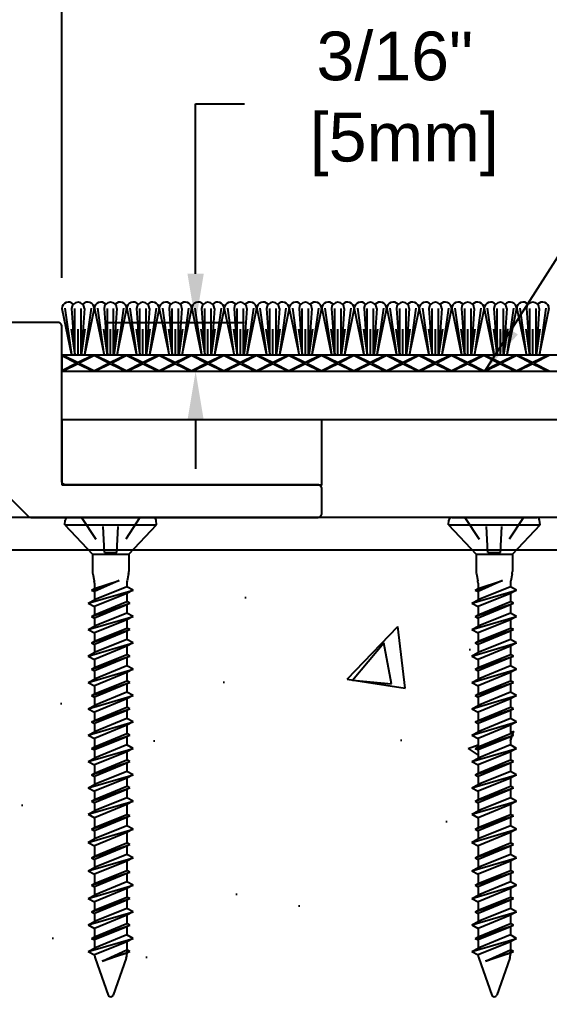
# Model space of a CAD drawing. Header units: inches. Extents: x -27.7 to 14.9, y 4.6 to 15.4.
# Drawn here: x -20.598 to -18.562, y 7.803 to 11.634 of the extents above; entities that cross this region are included whole.
import ezdxf

# ---------------------------------------------------------------- set-up
doc = ezdxf.new("R2010")
doc.units = ezdxf.units.IN
doc.header["$MEASUREMENT"] = 0
doc.linetypes.add('DASHED', pattern=[0.75, 0.5, -0.25])
for name, color, linetype in [('Anchors', 4, 'Continuous'), ('Conditions', 1, 'Continuous'), ('Dimensions', 3, 'Continuous'), ('Metals', 7, 'Continuous'), ('TEXT', 2, 'Continuous')]:
    doc.layers.add(name, color=color, linetype=linetype)
doc.styles.add('ARIAL', font='arial.ttf')
doc.dimstyles.new('Arial', dxfattribs={"dimtxt": 0.1875, "dimasz": 0.1875, "dimexe": 0.1875, "dimexo": 0.1875, "dimgap": 0.1875, "dimtad": 0, "dimtih": 1, "dimtoh": 1, "dimdec": 4, "dimzin": 3, "dimdsep": 46, "dimlunit": 4, "dimtxsty": 'ARIAL', "dimcen": 0.1875, "dimadec": 0, "dimazin": 0, "dimtfac": 1, "dimtdec": 4, "dimtofl": 0, "dimtmove": 0, "dimatfit": 3, "dimfxl": 0, "dimfrac": 2, "dimtolj": 1, "dimtzin": 0, "dimarcsym": 0})

# ---------------------------------------------------------------- blocks, each defined once
blk = doc.blocks.new('*D17')
at = {"layer": 'Defpoints', "color": 0}
for p in [(-20.4467, 10.4691), (-19.9217, 10.4691), (-20.4317, 10.2816)]:
    blk.add_point(p, dxfattribs=at)
at = {"layer": 'Dimensions', "color": 0, "lineweight": -2}
for p, q in [((-19.9217, 10.6566), (-19.9217, 11.3107)), ((-19.9217, 11.3107), (-19.7342, 11.3107)), ((-20.2592, 10.4691), (-19.7342, 10.4691)), ((-20.2442, 10.2816), (-19.7342, 10.2816)), ((-19.9217, 10.0941), (-19.9217, 9.9066))]:
    blk.add_line(p, q, dxfattribs=at)
at = {"layer": 'Dimensions', "color": 0}
for points in [[(-19.953, 10.6566), (-19.8905, 10.6566), (-19.9217, 10.4691)], [(-19.953, 10.0941), (-19.8905, 10.0941), (-19.9217, 10.2816)]]:
    blk.add_solid(points, dxfattribs=at)
at = {"layer": 'Dimensions', "color": 0, "insert": (-19.1551, 11.3107), "char_height": 0.1875, "attachment_point": 5, "style": 'ARIAL'}
blk.add_mtext('\\A1;3/16"\\P [5mm]', dxfattribs=at)
blk = doc.blocks.new('*D18')
at = {"layer": 'Defpoints', "color": 0}
for p in [(-10.8365, 14.9268), (-22.0359, 10.4591), (-10.8365, 10.4591)]:
    blk.add_point(p, dxfattribs=at)
at = {"layer": 'Dimensions', "color": 0, "lineweight": -2}
for p, q in [((-22.0359, 10.6466), (-22.0359, 15.1143)), ((-10.8365, 10.6466), (-10.8365, 15.1143)), ((-21.8484, 14.9268), (-17.1611, 14.9268)), ((-11.024, 14.9268), (-15.7113, 14.9268))]:
    blk.add_line(p, q, dxfattribs=at)
at = {"layer": 'Dimensions', "color": 0}
for points in [[(-21.8484, 14.958), (-21.8484, 14.8955), (-22.0359, 14.9268)], [(-11.024, 14.958), (-11.024, 14.8955), (-10.8365, 14.9268)]]:
    blk.add_solid(points, dxfattribs=at)
at = {"layer": 'Dimensions', "color": 0, "insert": (-16.4362, 14.9268), "char_height": 0.1875, "attachment_point": 5, "style": 'ARIAL'}
blk.add_mtext('\\A1;11 3/16"\\P [284mm]', dxfattribs=at)
blk = doc.blocks.new('A$C63CB1885')
for p, q in [((-0.1762, 0), (-0.1747, 0.0182)), ((-0.1762, 0), (0.1762, 0)), ((-0.1762, 0), (-0.0698, -0.1125)), ((-0.1634, 0.0285), (0.1634, 0.0285)), ((0.0698, -0.1125), (0.1762, 0)), ((0.1762, 0), (0.1747, 0.0182)), ((-0.0698, -0.1125), (0.0698, -0.1125)), ((-0.0698, -0.1125), (-0.0698, -0.1796)), ((0.0698, -0.1125), (0.0698, -0.1796)), ((-0.0687, -0.1892), (-0.0633, -0.2152)), ((0.0687, -0.1892), (0.0633, -0.2152)), ((-0.0737, -0.2511), (0.0321, -0.2146)), ((-0.0623, -0.2248), (-0.0622, -0.2449)), ((-0.0622, -0.2449), (0.0321, -0.2146)), ((0.0321, -0.2146), (-0.0622, -0.2573)), ((0.0622, -0.2248), (0.0622, -0.2382)), ((-0.0863, -0.3019), (0.0862, -0.2511)), ((-0.0737, -0.2511), (-0.0622, -0.2449)), ((-0.0737, -0.2511), (-0.0622, -0.2573)), ((0.0622, -0.2382), (-0.0622, -0.289)), ((-0.0622, -0.2573), (-0.0622, -0.289)), ((0.0622, -0.264), (-0.0622, -0.3148)), ((0.0862, -0.2511), (0.0622, -0.264)), ((0.0622, -0.264), (0.0622, -0.2957)), ((0.0862, -0.2511), (0.0622, -0.2382)), ((-0.0863, -0.3019), (-0.0622, -0.289)), ((-0.0863, -0.3019), (-0.0622, -0.3148)), ((-0.0737, -0.3527), (0.0737, -0.3019)), ((-0.0622, -0.3465), (0.0622, -0.2957)), ((0.0737, -0.3019), (0.0622, -0.2957)), ((0.0737, -0.3019), (0.0622, -0.308)), ((0.0622, -0.308), (-0.0622, -0.3588)), ((-0.0622, -0.3148), (-0.0622, -0.3465)), ((0.0622, -0.3397), (-0.0622, -0.3905)), ((0.0622, -0.308), (0.0622, -0.3397)), ((0.0862, -0.3527), (0.0622, -0.3397)), ((-0.0863, -0.4034), (0.0862, -0.3527)), ((-0.0737, -0.3527), (-0.0622, -0.3465)), ((-0.0737, -0.3527), (-0.0622, -0.3588)), ((-0.0622, -0.3588), (-0.0622, -0.3905)), ((0.0622, -0.3656), (-0.0622, -0.4164)), ((0.0862, -0.3527), (0.0622, -0.3656)), ((0.0622, -0.3656), (0.0622, -0.3973)), ((-0.0863, -0.4034), (-0.0622, -0.3905)), ((-0.0863, -0.4034), (-0.0622, -0.4164)), ((-0.0737, -0.4542), (0.0737, -0.4034)), ((-0.0622, -0.4481), (0.0622, -0.3973)), ((0.0622, -0.4096), (-0.0622, -0.4604)), ((-0.0622, -0.4164), (-0.0622, -0.4481)), ((0.0737, -0.4034), (0.0622, -0.3973)), ((0.0737, -0.4034), (0.0622, -0.4096)), ((0.0622, -0.4096), (0.0622, -0.4413)), ((-0.0863, -0.505), (0.0862, -0.4542)), ((-0.0737, -0.4542), (-0.0622, -0.4481)), ((-0.0737, -0.4542), (-0.0622, -0.4604)), ((0.0622, -0.4413), (-0.0622, -0.4921)), ((0.0862, -0.4542), (0.0622, -0.4671)), ((0.0862, -0.4542), (0.0622, -0.4413)), ((-0.0863, -0.505), (-0.0622, -0.4921)), ((-0.0622, -0.4604), (-0.0622, -0.4921)), ((0.0622, -0.4671), (-0.0622, -0.5179)), ((0.0622, -0.4671), (0.0622, -0.4988)), ((-0.0863, -0.505), (-0.0622, -0.5179)), ((-0.0737, -0.5558), (0.0737, -0.505)), ((-0.0622, -0.5496), (0.0622, -0.4988)), ((0.0622, -0.5112), (-0.0622, -0.5619)), ((-0.0622, -0.5179), (-0.0622, -0.5496)), ((0.0737, -0.505), (0.0622, -0.4988)), ((0.0737, -0.505), (0.0622, -0.5112)), ((0.0622, -0.5112), (0.0622, -0.5429)), ((-0.0863, -0.6066), (0.0862, -0.5558)), ((-0.0737, -0.5558), (-0.0622, -0.5496)), ((-0.0737, -0.5558), (-0.0622, -0.5619)), ((0.0622, -0.5429), (-0.0622, -0.5936)), ((-0.0622, -0.5619), (-0.0622, -0.5936)), ((0.0622, -0.5687), (-0.0622, -0.6195)), ((0.0862, -0.5558), (0.0622, -0.5687)), ((0.0622, -0.5687), (0.0622, -0.6004)), ((0.0862, -0.5558), (0.0622, -0.5429)), ((-0.0863, -0.6066), (-0.0622, -0.5936)), ((-0.0863, -0.6066), (-0.0622, -0.6195)), ((-0.0737, -0.6573), (0.0737, -0.6066)), ((-0.0622, -0.6512), (0.0622, -0.6004)), ((0.0622, -0.6127), (-0.0622, -0.6635)), ((0.0737, -0.6066), (0.0622, -0.6004)), ((0.0737, -0.6066), (0.0622, -0.6127)), ((0.0622, -0.6127), (0.0622, -0.6444)), ((-0.0737, -0.6573), (-0.0622, -0.6512)), ((-0.0622, -0.6195), (-0.0622, -0.6512)), ((0.0622, -0.6444), (-0.0622, -0.6952)), ((0.0862, -0.6573), (0.0622, -0.6444)), ((-0.0863, -0.7081), (0.0862, -0.6573)), ((-0.0737, -0.6573), (-0.0622, -0.6635)), ((-0.0622, -0.6635), (-0.0622, -0.6952)), ((0.0622, -0.6703), (-0.0622, -0.721)), ((0.0862, -0.6573), (0.0622, -0.6703)), ((0.0622, -0.6703), (0.0622, -0.702)), ((-0.0863, -0.7081), (-0.0622, -0.6952)), ((-0.0863, -0.7081), (-0.0622, -0.721)), ((-0.0737, -0.7589), (0.0737, -0.7081)), ((-0.0622, -0.7527), (0.0622, -0.702)), ((0.0622, -0.7143), (-0.0622, -0.7651)), ((-0.0622, -0.721), (-0.0622, -0.7527)), ((0.0737, -0.7081), (0.0622, -0.702)), ((0.0737, -0.7081), (0.0622, -0.7143)), ((0.0622, -0.7143), (0.0622, -0.746)), ((-0.0863, -0.8097), (0.0862, -0.7589)), ((-0.0737, -0.7589), (-0.0622, -0.7527)), ((-0.0737, -0.7589), (-0.0622, -0.7651)), ((0.0622, -0.746), (-0.0622, -0.7968)), ((-0.0622, -0.7651), (-0.0622, -0.7967)), ((0.0862, -0.7589), (0.0622, -0.7718)), ((0.0862, -0.7589), (0.0622, -0.746)), ((-0.0863, -0.8097), (-0.0622, -0.7968)), ((0.0622, -0.7718), (-0.0622, -0.8226)), ((-0.0622, -0.8543), (0.0622, -0.8035)), ((0.0622, -0.7718), (0.0622, -0.8035)), ((0.0737, -0.8097), (0.0622, -0.8035)), ((-0.0863, -0.8097), (-0.0622, -0.8226)), ((-0.0737, -0.8605), (0.0737, -0.8097)), ((0.0622, -0.8159), (-0.0622, -0.8666)), ((-0.0622, -0.8226), (-0.0622, -0.8543)), ((0.0737, -0.8097), (0.0622, -0.8159)), ((0.0622, -0.8159), (0.0622, -0.8475)), ((-0.0863, -0.9112), (0.0862, -0.8605)), ((-0.0737, -0.8605), (-0.0622, -0.8543)), ((-0.0737, -0.8605), (-0.0622, -0.8666)), ((0.0622, -0.8475), (-0.0622, -0.8983)), ((-0.0622, -0.8666), (-0.0622, -0.8983)), ((0.0622, -0.8734), (-0.0622, -0.9242)), ((0.0862, -0.8605), (0.0622, -0.8734)), ((0.0622, -0.8734), (0.0622, -0.9051)), ((0.0862, -0.8605), (0.0622, -0.8475)), ((-0.0863, -0.9112), (-0.0622, -0.8983)), ((-0.0863, -0.9112), (-0.0622, -0.9242)), ((-0.0737, -0.962), (0.0737, -0.9112)), ((-0.0622, -0.9559), (0.0622, -0.9051)), ((0.0622, -0.9174), (-0.0622, -0.9682)), ((0.0737, -0.9112), (0.0622, -0.9051)), ((0.0737, -0.9112), (0.0622, -0.9174)), ((0.0622, -0.9174), (0.0622, -0.9491)), ((-0.0737, -0.962), (-0.0622, -0.9559)), ((-0.0622, -0.9242), (-0.0622, -0.9558)), ((0.0622, -0.9491), (-0.0622, -0.9999)), ((0.0862, -0.962), (0.0622, -0.9491)), ((-0.0863, -1.0128), (0.0862, -0.962)), ((-0.0737, -0.962), (-0.0622, -0.9682)), ((-0.0622, -0.9682), (-0.0622, -0.9999)), ((0.0622, -0.975), (-0.0622, -1.0257)), ((0.0862, -0.962), (0.0622, -0.975)), ((0.0622, -0.975), (0.0622, -1.0066)), ((-0.0863, -1.0128), (-0.0622, -0.9999)), ((-0.0863, -1.0128), (-0.0622, -1.0257)), ((-0.0737, -1.0636), (0.0737, -1.0128)), ((-0.0622, -1.0574), (0.0622, -1.0066)), ((0.0622, -1.019), (-0.0622, -1.0698)), ((-0.0622, -1.0257), (-0.0622, -1.0574)), ((0.0737, -1.0128), (0.0622, -1.0066)), ((0.0737, -1.0128), (0.0622, -1.019)), ((0.0622, -1.019), (0.0622, -1.0507)), ((-0.0863, -1.1144), (0.0862, -1.0636)), ((-0.0737, -1.0636), (-0.0622, -1.0574)), ((-0.0737, -1.0636), (-0.0622, -1.0698)), ((0.0622, -1.0507), (-0.0622, -1.1015)), ((-0.0622, -1.0697), (-0.0622, -1.1014)), ((0.0862, -1.0636), (0.0622, -1.0765)), ((0.0862, -1.0636), (0.0622, -1.0507)), ((-0.0863, -1.1144), (-0.0622, -1.1015)), ((0.0622, -1.0765), (-0.0622, -1.1273)), ((0.0622, -1.0765), (0.0622, -1.1145)), ((-0.0863, -1.1144), (-0.0622, -1.1273)), ((-0.0737, -1.1715), (0.0737, -1.1207)), ((-0.0622, -1.1653), (0.0622, -1.1145)), ((0.0622, -1.1269), (-0.0622, -1.1776)), ((-0.0622, -1.1273), (-0.0622, -1.1653)), ((0.0737, -1.1207), (0.0622, -1.1145)), ((0.0737, -1.1207), (0.0622, -1.1269)), ((0.0622, -1.1269), (0.0622, -1.1585)), ((-0.0863, -1.2223), (0.0862, -1.1715)), ((-0.0737, -1.1715), (-0.0622, -1.1653)), ((-0.0737, -1.1715), (-0.0622, -1.1776)), ((0.0622, -1.1585), (-0.0622, -1.2093)), ((-0.0622, -1.1776), (-0.0622, -1.2093)), ((0.0622, -1.1844), (-0.0622, -1.2352)), ((0.0862, -1.1715), (0.0622, -1.1844)), ((0.0622, -1.1844), (0.0622, -1.2247)), ((0.0862, -1.1715), (0.0622, -1.1585)), ((-0.0863, -1.2223), (-0.0622, -1.2093)), ((-0.0863, -1.2223), (-0.0622, -1.2352)), ((-0.0622, -1.2754), (0.0622, -1.2247)), ((0.0737, -1.2308), (0.0622, -1.2247)), ((-0.0737, -1.2816), (0.0737, -1.2308)), ((-0.0622, -1.2352), (-0.0622, -1.2754)), ((0.0622, -1.237), (-0.0622, -1.2878)), ((0.0737, -1.2308), (0.0622, -1.237)), ((0.0622, -1.237), (0.0622, -1.2687)), ((-0.0863, -1.3324), (0.0862, -1.2816)), ((-0.0737, -1.2816), (-0.0622, -1.2754)), ((-0.0737, -1.2816), (-0.0622, -1.2878)), ((0.0622, -1.2687), (-0.0622, -1.3195)), ((-0.0622, -1.2877), (-0.0622, -1.3194)), ((0.0622, -1.2945), (-0.0622, -1.3453)), ((0.0862, -1.2816), (0.0622, -1.2945)), ((0.0622, -1.2945), (0.0622, -1.3303)), ((0.0862, -1.2816), (0.0622, -1.2687)), ((-0.0863, -1.3324), (-0.0622, -1.3195)), ((-0.0863, -1.3324), (-0.0622, -1.3453)), ((-0.0737, -1.3872), (0.0737, -1.3365)), ((-0.0622, -1.3811), (0.0622, -1.3303)), ((0.0737, -1.3365), (0.0622, -1.3303)), ((0.0737, -1.3365), (0.0622, -1.3426)), ((0.0622, -1.3426), (-0.0622, -1.3934)), ((-0.0622, -1.3453), (-0.0622, -1.381)), ((0.0622, -1.3743), (-0.0622, -1.4251)), ((0.0622, -1.3426), (0.0622, -1.3743)), ((0.0862, -1.3872), (0.0622, -1.3743)), ((-0.0863, -1.438), (0.0862, -1.3872)), ((-0.0737, -1.3872), (-0.0622, -1.3811)), ((-0.0737, -1.3872), (-0.0622, -1.3934)), ((-0.0622, -1.3934), (-0.0622, -1.4251)), ((0.0622, -1.4002), (-0.0622, -1.4509)), ((0.0862, -1.3872), (0.0622, -1.4002)), ((0.0622, -1.4002), (0.0622, -1.4326)), ((-0.0863, -1.438), (-0.0622, -1.4251)), ((-0.0863, -1.438), (-0.0622, -1.4509)), ((-0.0737, -1.4895), (0.0737, -1.4387)), ((-0.0622, -1.4833), (0.0622, -1.4326)), ((0.0622, -1.4449), (-0.0622, -1.4957)), ((-0.0622, -1.4509), (-0.0622, -1.4833)), ((0.0737, -1.4387), (0.0622, -1.4326)), ((0.0737, -1.4387), (0.0622, -1.4449)), ((0.0622, -1.4449), (0.0622, -1.4766)), ((-0.0863, -1.5403), (0.0862, -1.4895)), ((-0.0737, -1.4895), (-0.0622, -1.4833)), ((-0.0737, -1.4895), (-0.0622, -1.4957)), ((0.0622, -1.4766), (-0.0622, -1.5274)), ((0.0862, -1.4895), (0.0622, -1.5024)), ((0.0862, -1.4895), (0.0622, -1.4766)), ((-0.0863, -1.5403), (-0.0622, -1.5274)), ((-0.0622, -1.4956), (-0.0621, -1.5273)), ((0.0622, -1.5024), (-0.0622, -1.5532)), ((0.0622, -1.5024), (0.0622, -1.5348)), ((-0.0863, -1.5403), (-0.0622, -1.5532)), ((-0.0737, -1.5918), (0.0737, -1.541)), ((-0.0622, -1.5856), (0.0622, -1.5348)), ((0.0622, -1.5471), (-0.0622, -1.5979)), ((-0.0621, -1.5532), (-0.0621, -1.5856)), ((0.0737, -1.541), (0.0622, -1.5348)), ((0.0737, -1.541), (0.0622, -1.5471)), ((0.0622, -1.5471), (0.0622, -1.5788)), ((-0.0863, -1.6425), (0.0862, -1.5918)), ((-0.0737, -1.5918), (-0.0622, -1.5856)), ((-0.0737, -1.5918), (-0.0622, -1.5979)), ((0.0622, -1.5788), (-0.0622, -1.6296)), ((0.0622, -1.6047), (-0.0622, -1.6555)), ((-0.0621, -1.5979), (-0.0621, -1.6296)), ((0.0862, -1.5918), (0.0622, -1.6047)), ((0.0622, -1.6047), (0.0622, -1.6522)), ((0.0862, -1.5918), (0.0622, -1.5788)), ((-0.0863, -1.6425), (-0.0622, -1.6296)), ((-0.0863, -1.6425), (-0.0622, -1.6555)), ((-0.0335, -1.6795), (0.0622, -1.6364)), ((-0.0335, -1.6795), (0.0737, -1.6425)), ((0.0737, -1.6425), (0.0622, -1.6364)), ((0.0737, -1.6425), (0.0622, -1.6487)), ((-0.0596, -1.6676), (-0.0096, -1.8103)), ((0.0622, -1.6487), (-0.0335, -1.6795)), ((0.0596, -1.6676), (0.0096, -1.8103))]:
    blk.add_line(p, q)
at = {"linetype": 'DASHED', "ltscale": 0.025}
for p, q in [((-0.1125, 0.0285), (-0.024, -0.1065)), ((-0.024, -0.1065), (-0.0311, 0.0283)), ((0.024, -0.1065), (0.0311, 0.0285)), ((0.1125, 0.0285), (0.024, -0.1065)), ((-0.024, -0.1065), (0.024, -0.1065))]:
    blk.add_line(p, q, dxfattribs=at)
for centre, radius, start, end in [((-0.1634, 0.0173), 0.0112, 90, 175), ((0.1634, 0.0173), 0.0112, 5, 90), ((-0.0233, -0.1796), 0.0465, 180, 191.9357), ((0.0233, -0.1796), 0.0465, 348.0643, 0), ((-0.1088, -0.2248), 0.0465, 0, 11.9357), ((0.1087, -0.2248), 0.0465, 168.0643, 180), ((-0.0158, -1.6522), 0.0465, 183.9476, 199.3058), ((0.0158, -1.6522), 0.0465, 340.6942, 0), ((0, -1.806), 0.0106, 204.1001, 335.8999)]:
    blk.add_arc(centre, radius, start, end)
blk = doc.blocks.new('TF316134')
blk.add_blockref('A$C63CB1885', (0, -0.0285))
blk = doc.blocks.new('*D20')
at = {"layer": 'Defpoints', "color": 0}
for p in [(-23.0359, 9.6041), (-17.9362, 5.9768), (-17.9362, 5.0114)]:
    blk.add_point(p, dxfattribs=at)
at = {"layer": 'Dimensions', "color": 0, "lineweight": -2}
for p, q in [((-23.0359, 9.4166), (-23.0359, 4.8239)), ((-17.9362, 5.7893), (-17.9362, 4.8239)), ((-22.8484, 5.0114), (-21.4608, 5.0114)), ((-18.1237, 5.0114), (-20.011, 5.0114))]:
    blk.add_line(p, q, dxfattribs=at)
at = {"layer": 'Dimensions', "color": 0}
for points in [[(-22.8484, 5.0427), (-22.8484, 4.9802), (-23.0359, 5.0114)], [(-18.1237, 5.0427), (-18.1237, 4.9802), (-17.9362, 5.0114)]]:
    blk.add_solid(points, dxfattribs=at)
at = {"layer": 'Dimensions', "color": 0, "insert": (-20.7359, 5.0114), "char_height": 0.1875, "attachment_point": 5, "style": 'ARIAL'}
blk.add_mtext('\\A1;5 1/8"\\P [130mm]', dxfattribs=at)
blk = doc.blocks.new('*D21')
at = {"layer": 'Defpoints', "color": 0}
for p in [(-21.29, 12.0661), (-21.29, 10.4541), (-20.4362, 10.4541)]:
    blk.add_point(p, dxfattribs=at)
at = {"layer": 'Dimensions', "color": 0, "lineweight": -2}
for p, q in [((-21.29, 10.6416), (-21.29, 12.2536)), ((-20.4362, 10.6416), (-20.4362, 12.2536)), ((-21.1025, 12.0661), (-20.6237, 12.0661)), ((-20.4362, 12.0661), (-20.0963, 12.0661))]:
    blk.add_line(p, q, dxfattribs=at)
at = {"layer": 'Dimensions', "color": 0}
for points in [[(-21.1025, 12.0974), (-21.1025, 12.0349), (-21.29, 12.0661)], [(-20.6237, 12.0974), (-20.6237, 12.0349), (-20.4362, 12.0661)]]:
    blk.add_solid(points, dxfattribs=at)
at = {"layer": 'Dimensions', "color": 0, "insert": (-19.4442, 12.0661), "char_height": 0.1875, "attachment_point": 5, "style": 'ARIAL'}
blk.add_mtext('\\A1;7/8"\\P [22mm]', dxfattribs=at)
blk = doc.blocks.new('*D22')
at = {"layer": 'Defpoints', "color": 0}
for p in [(-21.29, 13.9754), (-21.29, 10.4541), (-11.5824, 10.4541)]:
    blk.add_point(p, dxfattribs=at)
at = {"layer": 'Dimensions', "color": 0, "lineweight": -2}
for p, q in [((-21.29, 10.6416), (-21.29, 14.1629)), ((-11.5824, 10.6416), (-11.5824, 14.1629)), ((-21.1025, 13.9754), (-17.1611, 13.9754)), ((-11.7699, 13.9754), (-15.7113, 13.9754))]:
    blk.add_line(p, q, dxfattribs=at)
at = {"layer": 'Dimensions', "color": 0}
for points in [[(-21.1025, 14.0067), (-21.1025, 13.9442), (-21.29, 13.9754)], [(-11.7699, 14.0067), (-11.7699, 13.9442), (-11.5824, 13.9754)]]:
    blk.add_solid(points, dxfattribs=at)
at = {"layer": 'Dimensions', "color": 0, "insert": (-16.4362, 13.9754), "char_height": 0.1875, "attachment_point": 5, "style": 'ARIAL'}
blk.add_mtext('\\A1;9 11/16"\\P [247mm]', dxfattribs=at)
blk = doc.blocks.new('NBT123')
blk.add_lwpolyline([(-0.985, 0.61, 0.414214), (-1, 0.625), (-1.8238, 0.625, 0.668179), (-1.8344, 0.5994), (-1.1144, -0.1206, 0.198912), (-1.1038, -0.125), (0, -0.125, 0.414214), (0.015, -0.11), (0.015, -0.015, 0.414214), (0, 0), (-0.97, 0, -0.414214), (-0.985, 0.015)], format="xyb", close=True)
blk = doc.blocks.new('*D26')
at = {"layer": 'Defpoints', "color": 0}
for p in [(-12.4362, 13.1298), (-20.4362, 10.4541), (-12.4362, 10.4541)]:
    blk.add_point(p, dxfattribs=at)
at = {"layer": 'Dimensions', "color": 0, "lineweight": -2}
for p, q in [((-20.4362, 10.6416), (-20.4362, 13.3173)), ((-12.4362, 10.6416), (-12.4362, 13.3173)), ((-20.2487, 13.1298), (-17.1633, 13.1298)), ((-12.6237, 13.1298), (-15.7136, 13.1298))]:
    blk.add_line(p, q, dxfattribs=at)
at = {"layer": 'Dimensions', "color": 0}
for points in [[(-20.2487, 13.1611), (-20.2487, 13.0986), (-20.4362, 13.1298)], [(-12.6237, 13.1611), (-12.6237, 13.0986), (-12.4362, 13.1298)]]:
    blk.add_solid(points, dxfattribs=at)
at = {"layer": 'Dimensions', "color": 0, "insert": (-16.4385, 13.1298), "char_height": 0.1875, "attachment_point": 5, "style": 'ARIAL'}
blk.add_mtext('\\A1;8"\\P [203mm]', dxfattribs=at)
blk = doc.blocks.new('*U28')
for p, q in [((8, 0.0625), (0, 0.0625)), ((0, 0.0625), (0, 0)), ((0, 0.0603), (0.058, 0.0312)), ((0.0045, 0.0625), (0.0625, 0.0335)), ((0.1205, 0.0625), (0.0625, 0.0335)), ((0.125, 0.0603), (0.067, 0.0312)), ((0.125, 0.0603), (0.183, 0.0312)), ((0.1295, 0.0625), (0.1875, 0.0335)), ((0.2455, 0.0625), (0.1875, 0.0335)), ((0.25, 0.0603), (0.192, 0.0312)), ((0.25, 0.0603), (0.308, 0.0312)), ((0.2545, 0.0625), (0.3125, 0.0335)), ((0.3705, 0.0625), (0.3125, 0.0335)), ((0.375, 0.0603), (0.317, 0.0312)), ((0.375, 0.0603), (0.433, 0.0312)), ((0.3795, 0.0625), (0.4375, 0.0335)), ((0.4955, 0.0625), (0.4375, 0.0335)), ((0.5, 0.0603), (0.442, 0.0312)), ((0.5, 0.0603), (0.558, 0.0312)), ((0.5045, 0.0625), (0.5625, 0.0335)), ((0.6205, 0.0625), (0.5625, 0.0335)), ((0.625, 0.0603), (0.567, 0.0312)), ((0.625, 0.0603), (0.683, 0.0312)), ((0.6295, 0.0625), (0.6875, 0.0335)), ((0.7455, 0.0625), (0.6875, 0.0335)), ((0.75, 0.0603), (0.692, 0.0312)), ((0.75, 0.0603), (0.808, 0.0312)), ((0.7545, 0.0625), (0.8125, 0.0335)), ((0.8705, 0.0625), (0.8125, 0.0335)), ((0.875, 0.0603), (0.817, 0.0312)), ((0.875, 0.0603), (0.933, 0.0312)), ((0.8795, 0.0625), (0.9375, 0.0335)), ((0.9955, 0.0625), (0.9375, 0.0335)), ((1, 0.0603), (0.942, 0.0312)), ((1, 0.0603), (1.058, 0.0312)), ((1.0045, 0.0625), (1.0625, 0.0335)), ((1.1205, 0.0625), (1.0625, 0.0335)), ((1.125, 0.0603), (1.067, 0.0312)), ((1.125, 0.0603), (1.183, 0.0312)), ((1.1295, 0.0625), (1.1875, 0.0335)), ((1.2455, 0.0625), (1.1875, 0.0335)), ((1.25, 0.0603), (1.192, 0.0312)), ((1.25, 0.0603), (1.308, 0.0312)), ((1.2545, 0.0625), (1.3125, 0.0335)), ((1.3705, 0.0625), (1.3125, 0.0335)), ((1.375, 0.0603), (1.317, 0.0312)), ((1.375, 0.0603), (1.433, 0.0312)), ((1.3795, 0.0625), (1.4375, 0.0335)), ((1.4955, 0.0625), (1.4375, 0.0335)), ((1.5, 0.0603), (1.442, 0.0312)), ((1.5, 0.0603), (1.558, 0.0312)), ((1.5045, 0.0625), (1.5625, 0.0335)), ((1.6205, 0.0625), (1.5625, 0.0335)), ((1.625, 0.0603), (1.567, 0.0312)), ((1.625, 0.0603), (1.683, 0.0312)), ((1.6295, 0.0625), (1.6875, 0.0335)), ((1.7455, 0.0625), (1.6875, 0.0335)), ((1.75, 0.0603), (1.692, 0.0312)), ((1.75, 0.0603), (1.808, 0.0312)), ((1.7545, 0.0625), (1.8125, 0.0335)), ((1.8705, 0.0625), (1.8125, 0.0335)), ((1.875, 0.0603), (1.817, 0.0312)), ((0.058, 0.0312), (0, 0.0022)), ((0, 0), (8, 0)), ((0.0625, 0.029), (0.0045, 0)), ((0.0625, 0.029), (0.1205, 0)), ((0.067, 0.0312), (0.125, 0.0022)), ((0.183, 0.0312), (0.125, 0.0022)), ((0.1875, 0.029), (0.1295, 0)), ((0.1875, 0.029), (0.2455, 0)), ((0.192, 0.0312), (0.25, 0.0022)), ((0.308, 0.0312), (0.25, 0.0022)), ((0.3125, 0.029), (0.2545, 0)), ((0.3125, 0.029), (0.3705, 0)), ((0.317, 0.0312), (0.375, 0.0022)), ((0.433, 0.0312), (0.375, 0.0022)), ((0.4375, 0.029), (0.3795, 0)), ((0.4375, 0.029), (0.4955, 0)), ((0.442, 0.0312), (0.5, 0.0022)), ((0.558, 0.0312), (0.5, 0.0022)), ((0.5625, 0.029), (0.5045, 0)), ((0.5625, 0.029), (0.6205, 0)), ((0.567, 0.0312), (0.625, 0.0022)), ((0.683, 0.0312), (0.625, 0.0022)), ((0.6875, 0.029), (0.6295, 0)), ((0.6875, 0.029), (0.7455, 0)), ((0.692, 0.0312), (0.75, 0.0022)), ((0.808, 0.0312), (0.75, 0.0022)), ((0.8125, 0.029), (0.7545, 0)), ((0.8125, 0.029), (0.8705, 0)), ((0.817, 0.0312), (0.875, 0.0022)), ((0.933, 0.0312), (0.875, 0.0022)), ((0.9375, 0.029), (0.8795, 0)), ((0.9375, 0.029), (0.9955, 0)), ((0.942, 0.0312), (1, 0.0022)), ((1.058, 0.0312), (1, 0.0022)), ((1.0625, 0.029), (1.0045, 0)), ((1.0625, 0.029), (1.1205, 0)), ((1.067, 0.0312), (1.125, 0.0022)), ((1.183, 0.0312), (1.125, 0.0022)), ((1.1875, 0.029), (1.1295, 0)), ((1.1875, 0.029), (1.2455, 0)), ((1.192, 0.0312), (1.25, 0.0022)), ((1.308, 0.0312), (1.25, 0.0022)), ((1.3125, 0.029), (1.2545, 0)), ((1.3125, 0.029), (1.3705, 0)), ((1.317, 0.0312), (1.375, 0.0022)), ((1.433, 0.0312), (1.375, 0.0022)), ((1.4375, 0.029), (1.3795, 0)), ((1.4375, 0.029), (1.4955, 0)), ((1.442, 0.0312), (1.5, 0.0022)), ((1.558, 0.0312), (1.5, 0.0022)), ((1.5625, 0.029), (1.5045, 0)), ((1.5625, 0.029), (1.6205, 0)), ((1.567, 0.0312), (1.625, 0.0022)), ((1.683, 0.0312), (1.625, 0.0022)), ((1.6875, 0.029), (1.6295, 0)), ((1.6875, 0.029), (1.7455, 0)), ((1.692, 0.0312), (1.75, 0.0022)), ((1.808, 0.0312), (1.75, 0.0022)), ((1.8125, 0.029), (1.7545, 0)), ((1.8125, 0.029), (1.8705, 0)), ((1.817, 0.0312), (1.875, 0.0022))]:
    blk.add_line(p, q)
for points in [[(-0.0001, 0.2412), (0.0373, 0.0625)], [(0.0119, 0.243), (0.0369, 0.0642)], [(0.0374, 0.2412), (0.0499, 0.0625)], [(0.0499, 0.0625), (0.0499, 0.2412)], [(0.0742, 0.0625), (0.0742, 0.2412)], [(0.0867, 0.2412), (0.0742, 0.0625)], [(0.1242, 0.2412), (0.0868, 0.0625)], [(0.1122, 0.243), (0.0872, 0.0642)], [(0.1249, 0.2412), (0.1623, 0.0625)], [(0.1369, 0.243), (0.1619, 0.0642)], [(0.1624, 0.2412), (0.1749, 0.0625)], [(0.1749, 0.0625), (0.1749, 0.2412)], [(0.1992, 0.0625), (0.1992, 0.2412)], [(0.2117, 0.2412), (0.1992, 0.0625)], [(0.2492, 0.2412), (0.2118, 0.0625)], [(0.2372, 0.243), (0.2122, 0.0642)], [(0.2499, 0.2412), (0.2873, 0.0625)], [(0.2619, 0.243), (0.2869, 0.0642)], [(0.2874, 0.2412), (0.2999, 0.0625)], [(0.2999, 0.0625), (0.2999, 0.2412)], [(0.3242, 0.0625), (0.3242, 0.2412)], [(0.3367, 0.2412), (0.3242, 0.0625)], [(0.3742, 0.2412), (0.3368, 0.0625)], [(0.3622, 0.243), (0.3372, 0.0642)], [(0.3749, 0.2412), (0.4123, 0.0625)], [(0.3869, 0.243), (0.4119, 0.0642)], [(0.4124, 0.2412), (0.4249, 0.0625)], [(0.4249, 0.0625), (0.4249, 0.2412)], [(0.4492, 0.0625), (0.4492, 0.2412)], [(0.4617, 0.2412), (0.4492, 0.0625)], [(0.4992, 0.2412), (0.4618, 0.0625)], [(0.4872, 0.243), (0.4622, 0.0642)], [(0.4999, 0.2412), (0.5373, 0.0625)], [(0.5119, 0.243), (0.5369, 0.0642)], [(0.5374, 0.2412), (0.5499, 0.0625)], [(0.5499, 0.0625), (0.5499, 0.2412)], [(0.5742, 0.0625), (0.5742, 0.2412)], [(0.5867, 0.2412), (0.5742, 0.0625)], [(0.6242, 0.2412), (0.5868, 0.0625)], [(0.6122, 0.243), (0.5872, 0.0642)], [(0.6249, 0.2412), (0.6623, 0.0625)], [(0.6369, 0.243), (0.6619, 0.0642)], [(0.6624, 0.2412), (0.6749, 0.0625)], [(0.6749, 0.0625), (0.6749, 0.2412)], [(0.6992, 0.0625), (0.6992, 0.2412)], [(0.7117, 0.2412), (0.6992, 0.0625)], [(0.7492, 0.2412), (0.7118, 0.0625)], [(0.7372, 0.243), (0.7122, 0.0642)], [(0.7499, 0.2412), (0.7873, 0.0625)], [(0.7619, 0.243), (0.7869, 0.0642)], [(0.7874, 0.2412), (0.7999, 0.0625)], [(0.7999, 0.0625), (0.7999, 0.2412)], [(0.8242, 0.0625), (0.8242, 0.2412)], [(0.8367, 0.2412), (0.8242, 0.0625)], [(0.8742, 0.2412), (0.8368, 0.0625)], [(0.8622, 0.243), (0.8372, 0.0642)], [(0.8749, 0.2412), (0.9123, 0.0625)], [(0.8869, 0.243), (0.9119, 0.0642)], [(0.9124, 0.2412), (0.9249, 0.0625)], [(0.9249, 0.0625), (0.9249, 0.2412)], [(0.9492, 0.0625), (0.9492, 0.2412)], [(0.9617, 0.2412), (0.9492, 0.0625)], [(0.9992, 0.2412), (0.9618, 0.0625)], [(0.9872, 0.243), (0.9622, 0.0642)], [(0.9999, 0.2412), (1.0373, 0.0625)], [(1.0119, 0.243), (1.0369, 0.0642)], [(1.0374, 0.2412), (1.0499, 0.0625)], [(1.0499, 0.0625), (1.0499, 0.2412)], [(1.0742, 0.0625), (1.0742, 0.2412)], [(1.0867, 0.2412), (1.0742, 0.0625)], [(1.1242, 0.2412), (1.0868, 0.0625)], [(1.1122, 0.243), (1.0872, 0.0642)], [(1.1249, 0.2412), (1.1623, 0.0625)], [(1.1369, 0.243), (1.1619, 0.0642)], [(1.1624, 0.2412), (1.1749, 0.0625)], [(1.1749, 0.0625), (1.1749, 0.2412)], [(1.1992, 0.0625), (1.1992, 0.2412)], [(1.2117, 0.2412), (1.1992, 0.0625)], [(1.2492, 0.2412), (1.2118, 0.0625)], [(1.2372, 0.243), (1.2122, 0.0642)], [(1.2499, 0.2412), (1.2873, 0.0625)], [(1.2619, 0.243), (1.2869, 0.0642)], [(1.2874, 0.2412), (1.2999, 0.0625)], [(1.2999, 0.0625), (1.2999, 0.2412)], [(1.3242, 0.0625), (1.3242, 0.2412)], [(1.3367, 0.2412), (1.3242, 0.0625)], [(1.3742, 0.2412), (1.3368, 0.0625)], [(1.3622, 0.243), (1.3372, 0.0642)], [(1.3749, 0.2412), (1.4123, 0.0625)], [(1.3869, 0.243), (1.4119, 0.0642)], [(1.4124, 0.2412), (1.4249, 0.0625)], [(1.4249, 0.0625), (1.4249, 0.2412)], [(1.4492, 0.0625), (1.4492, 0.2412)], [(1.4617, 0.2412), (1.4492, 0.0625)], [(1.4992, 0.2412), (1.4618, 0.0625)], [(1.4872, 0.243), (1.4622, 0.0642)], [(1.4999, 0.2412), (1.5373, 0.0625)], [(1.5119, 0.243), (1.5369, 0.0642)], [(1.5374, 0.2412), (1.5499, 0.0625)], [(1.5499, 0.0625), (1.5499, 0.2412)], [(1.5742, 0.0625), (1.5742, 0.2412)], [(1.5867, 0.2412), (1.5742, 0.0625)], [(1.6242, 0.2412), (1.5868, 0.0625)], [(1.6122, 0.243), (1.5872, 0.0642)], [(1.6249, 0.2412), (1.6623, 0.0625)], [(1.6369, 0.243), (1.6619, 0.0642)], [(1.6624, 0.2412), (1.6749, 0.0625)], [(1.6749, 0.0625), (1.6749, 0.2412)], [(1.6992, 0.0625), (1.6992, 0.2412)], [(1.7117, 0.2412), (1.6992, 0.0625)], [(1.7492, 0.2412), (1.7118, 0.0625)], [(1.7372, 0.243), (1.7122, 0.0642)], [(1.7499, 0.2412), (1.7873, 0.0625)], [(1.7619, 0.243), (1.7869, 0.0642)], [(1.7874, 0.2412), (1.7999, 0.0625)], [(1.7999, 0.0625), (1.7999, 0.2412)], [(1.8242, 0.0625), (1.8242, 0.2412)], [(1.8367, 0.2412), (1.8242, 0.0625)], [(1.8742, 0.2412), (1.8368, 0.0625)], [(1.8622, 0.243), (1.8372, 0.0642)], [(0.0352, 0.1625), (0.0495, 0.0625)], [(0.062, 0.0625), (0.062, 0.1625)], [(0.0889, 0.1625), (0.0746, 0.0625)], [(0.1602, 0.1625), (0.1745, 0.0625)], [(0.187, 0.0625), (0.187, 0.1625)], [(0.2139, 0.1625), (0.1996, 0.0625)], [(0.2852, 0.1625), (0.2995, 0.0625)], [(0.312, 0.0625), (0.312, 0.1625)], [(0.3389, 0.1625), (0.3246, 0.0625)], [(0.4102, 0.1625), (0.4245, 0.0625)], [(0.437, 0.0625), (0.437, 0.1625)], [(0.4639, 0.1625), (0.4496, 0.0625)], [(0.5352, 0.1625), (0.5495, 0.0625)], [(0.562, 0.0625), (0.562, 0.1625)], [(0.5889, 0.1625), (0.5746, 0.0625)], [(0.6602, 0.1625), (0.6745, 0.0625)], [(0.687, 0.0625), (0.687, 0.1625)], [(0.7139, 0.1625), (0.6996, 0.0625)], [(0.7852, 0.1625), (0.7995, 0.0625)], [(0.812, 0.0625), (0.812, 0.1625)], [(0.8389, 0.1625), (0.8246, 0.0625)], [(0.9102, 0.1625), (0.9245, 0.0625)], [(0.937, 0.0625), (0.937, 0.1625)], [(0.9639, 0.1625), (0.9496, 0.0625)], [(1.0352, 0.1625), (1.0495, 0.0625)], [(1.062, 0.0625), (1.062, 0.1625)], [(1.0889, 0.1625), (1.0746, 0.0625)], [(1.1602, 0.1625), (1.1745, 0.0625)], [(1.187, 0.0625), (1.187, 0.1625)], [(1.2139, 0.1625), (1.1996, 0.0625)], [(1.2852, 0.1625), (1.2995, 0.0625)], [(1.312, 0.0625), (1.312, 0.1625)], [(1.3389, 0.1625), (1.3246, 0.0625)], [(1.4102, 0.1625), (1.4245, 0.0625)], [(1.437, 0.0625), (1.437, 0.1625)], [(1.4639, 0.1625), (1.4496, 0.0625)], [(1.5352, 0.1625), (1.5495, 0.0625)], [(1.562, 0.0625), (1.562, 0.1625)], [(1.5889, 0.1625), (1.5746, 0.0625)], [(1.6602, 0.1625), (1.6745, 0.0625)], [(1.687, 0.0625), (1.687, 0.1625)], [(1.7139, 0.1625), (1.6996, 0.0625)], [(1.7852, 0.1625), (1.7995, 0.0625)], [(1.812, 0.0625), (1.812, 0.1625)], [(1.8389, 0.1625), (1.8246, 0.0625)]]:
    blk.add_lwpolyline(points)
for centre, radius, start, end in [((0.0249, 0.2412), 0.025, 41.211, 180), ((0.062, 0.2412), 0.0247, 0, 180), ((0.0992, 0.2412), 0.025, 0, 138.789), ((0.1499, 0.2412), 0.025, 41.211, 180), ((0.187, 0.2412), 0.0247, 0, 180), ((0.2242, 0.2412), 0.025, 0, 138.789), ((0.2749, 0.2412), 0.025, 41.211, 180), ((0.312, 0.2412), 0.0247, 0, 180), ((0.3492, 0.2412), 0.025, 0, 138.789), ((0.3999, 0.2412), 0.025, 41.211, 180), ((0.437, 0.2412), 0.0247, 0, 180), ((0.4742, 0.2412), 0.025, 0, 138.789), ((0.5249, 0.2412), 0.025, 41.211, 180), ((0.562, 0.2412), 0.0247, 0, 180), ((0.5992, 0.2412), 0.025, 0, 138.789), ((0.6499, 0.2412), 0.025, 41.211, 180), ((0.687, 0.2412), 0.0247, 0, 180), ((0.7242, 0.2412), 0.025, 0, 138.789), ((0.7749, 0.2412), 0.025, 41.211, 180), ((0.812, 0.2412), 0.0247, 0, 180), ((0.8492, 0.2412), 0.025, 0, 138.789), ((0.8999, 0.2412), 0.025, 41.211, 180), ((0.937, 0.2412), 0.0247, 0, 180), ((0.9742, 0.2412), 0.025, 0, 138.789), ((1.0249, 0.2412), 0.025, 41.211, 180), ((1.062, 0.2412), 0.0247, 0, 180), ((1.0992, 0.2412), 0.025, 0, 138.789), ((1.1499, 0.2412), 0.025, 41.211, 180), ((1.187, 0.2412), 0.0247, 0, 180), ((1.2242, 0.2412), 0.025, 0, 138.789), ((1.2749, 0.2412), 0.025, 41.211, 180), ((1.312, 0.2412), 0.0247, 0, 180), ((1.3492, 0.2412), 0.025, 0, 138.789), ((1.3999, 0.2412), 0.025, 41.211, 180), ((1.437, 0.2412), 0.0247, 0, 180), ((1.4742, 0.2412), 0.025, 0, 138.789), ((1.5249, 0.2412), 0.025, 41.211, 180), ((1.562, 0.2412), 0.0247, 0, 180), ((1.5992, 0.2412), 0.025, 0, 138.789), ((1.6499, 0.2412), 0.025, 41.211, 180), ((1.687, 0.2412), 0.0247, 0, 180), ((1.7242, 0.2412), 0.025, 0, 138.789), ((1.7749, 0.2412), 0.025, 41.211, 180), ((1.812, 0.2412), 0.0247, 0, 180), ((1.8492, 0.2412), 0.025, 0, 138.789)]:
    blk.add_arc(centre, radius, start, end)
blk = doc.blocks.new('NBA60110')
blk.add_lwpolyline([(2.1738, 0), (5.085, 0, -0.414214), (5.1, -0.015), (5.1, -0.325, 0.738322), (5.922, -0.5782, 0.436073), (5.9119, -0.5339), (5.8571, -0.5023, 0.388901), (5.8162, -0.5114, -3.172023), (5.8162, -0.1386, 0.388901), (5.8571, -0.1477), (5.9119, -0.1161, 0.436073), (5.922, -0.0718, 0.248202), (5.55, 0.125), (2.246, 0.125, -0.267949)], format="xyb")

msp = doc.modelspace()

# ---------------------------------------------------------------- hatches: boundary and pattern name
at = {"layer": 'Conditions'}
h = msp.add_hatch(dxfattribs=at)
h.set_pattern_fill('AR-CONC', color=256, scale=0.25, style=0)
h.paths.add_polyline_path([(-17.93621, 9.5841, 0.4142136), (-17.94621, 9.5941), (-18.68785, 9.5941), (-18.703, 9.5781), (-18.703, 9.511, -0.0521265), (-18.704, 9.50139), (-18.70949, 9.47542, 0.0521265), (-18.7105, 9.4658), (-18.7105, 9.45243), (-18.6865, 9.43951), (-18.7105, 9.42658), (-18.7105, 9.39489), (-18.69905, 9.38872), (-18.7105, 9.38256), (-18.7105, 9.35087), (-18.6865, 9.33794), (-18.7105, 9.32502), (-18.7105, 9.29333), (-18.69905, 9.28716), (-18.7105, 9.281), (-18.7105, 9.24931), (-18.6865, 9.23638), (-18.7105, 9.22346), (-18.7105, 9.19176), (-18.69905, 9.1856), (-18.7105, 9.17944), (-18.7105, 9.14774), (-18.6865, 9.13482), (-18.7105, 9.12189), (-18.7105, 9.0902), (-18.69905, 9.08404), (-18.7105, 9.07787), (-18.7105, 9.04618), (-18.6865, 9.03326), (-18.7105, 9.02033), (-18.7105, 8.98864), (-18.69905, 8.98247), (-18.7105, 8.97631), (-18.7105, 8.94462), (-18.6865, 8.93169), (-18.7105, 8.91877), (-18.7105, 8.88708), (-18.69905, 8.88091), (-18.7105, 8.87475), (-18.7105, 8.84306), (-18.6865, 8.83013), (-18.7105, 8.81721), (-18.7105, 8.78551), (-18.69905, 8.77935), (-18.7105, 8.77319), (-18.7105, 8.74149), (-18.6865, 8.72857), (-18.7105, 8.71564), (-18.7105, 8.68395), (-18.69905, 8.67779), (-18.7105, 8.67162), (-18.7105, 8.63993), (-18.6865, 8.62701), (-18.7105, 8.61408), (-18.7105, 8.57607), (-18.69905, 8.56991), (-18.7105, 8.56374), (-18.7105, 8.53205), (-18.6865, 8.51913), (-18.7105, 8.5062), (-18.7105, 8.46594), (-18.69905, 8.45978), (-18.7105, 8.45362), (-18.7105, 8.42192), (-18.6865, 8.409), (-18.7105, 8.39607), (-18.7105, 8.36031), (-18.69905, 8.35415), (-18.7105, 8.34798), (-18.7105, 8.31629), (-18.6865, 8.30337), (-18.7105, 8.29044), (-18.7105, 8.25805), (-18.69905, 8.25189), (-18.7105, 8.24572), (-18.7105, 8.21403), (-18.6865, 8.2011), (-18.7105, 8.18818), (-18.7105, 8.15579), (-18.69905, 8.14962), (-18.7105, 8.14346), (-18.7105, 8.11177), (-18.6865, 8.09884), (-18.7105, 8.08592), (-18.7105, 8.05422), (-18.69905, 8.04806), (-18.7105, 8.0419), (-18.7105, 8.03838, -0.084437), (-18.71311, 8.02301), (-18.76252, 7.88196, -0.709275), (-18.78239, 7.88029), (-18.83238, 8.02301, -0.0665467), (-18.83488, 8.03508), (-18.859, 8.04806), (-18.83489, 8.06104), (-18.83489, 8.09263), (-18.84644, 8.09884), (-18.83489, 8.10506), (-18.83489, 8.13735), (-18.859, 8.15032), (-18.83489, 8.1633), (-18.8349, 8.19489), (-18.84644, 8.2011), (-18.8349, 8.20731), (-18.8349, 8.23961), (-18.859, 8.25258), (-18.8349, 8.26556), (-18.83491, 8.29716), (-18.84644, 8.30337), (-18.83491, 8.30957), (-18.83491, 8.34525), (-18.859, 8.35822), (-18.83491, 8.37118), (-18.83491, 8.4028), (-18.84644, 8.409), (-18.83491, 8.4152), (-18.83492, 8.45538), (-18.859, 8.46834), (-18.83492, 8.48131), (-18.83492, 8.51293), (-18.84644, 8.51913), (-18.83492, 8.52532), (-18.83493, 8.56327), (-18.859, 8.57622), (-18.83493, 8.58918), (-18.83493, 8.62081), (-18.84644, 8.62701), (-18.83493, 8.6332), (-18.83493, 8.66483), (-18.859, 8.67779), (-18.83494, 8.69074), (-18.83494, 8.72238), (-18.84644, 8.72857), (-18.83494, 8.73476), (-18.83494, 8.7664), (-18.859, 8.77935), (-18.83494, 8.7923), (-18.83495, 8.82395), (-18.84644, 8.83013), (-18.83495, 8.83632), (-18.83495, 8.86797), (-18.859, 8.88091), (-18.83495, 8.89386), (-18.83495, 8.92551), (-18.84644, 8.93169), (-18.83495, 8.93787), (-18.83496, 8.96953), (-18.859, 8.98247), (-18.83496, 8.99542), (-18.83496, 9.02708), (-18.84644, 9.03326), (-18.83496, 9.03943), (-18.83496, 9.0711), (-18.859, 9.08404), (-18.83497, 9.09697), (-18.83497, 9.12865), (-18.84644, 9.13482), (-18.83497, 9.14099), (-18.83497, 9.17267), (-18.859, 9.1856), (-18.83497, 9.19853), (-18.83498, 9.23021), (-18.84644, 9.23638), (-18.83498, 9.24255), (-18.83498, 9.27423), (-18.859, 9.28716), (-18.83498, 9.30009), (-18.83498, 9.33178), (-18.84644, 9.33794), (-18.83499, 9.34411), (-18.83499, 9.3758), (-18.859, 9.38872), (-18.83499, 9.40165), (-18.83499, 9.43334), (-18.84644, 9.43951), (-18.83499, 9.44567), (-18.835, 9.46581, 0.0520878), (-18.836, 9.47542), (-18.84149, 9.50139, -0.0521265), (-18.8425, 9.511), (-18.8425, 9.5781), (-18.85764, 9.5941), (-20.16348, 9.5941), (-20.17862, 9.5781), (-20.17862, 9.511, -0.0521265), (-20.17963, 9.50139), (-20.18512, 9.47542, 0.0521265), (-20.18612, 9.4658), (-20.18612, 9.45243), (-20.16212, 9.43951), (-20.18612, 9.42658), (-20.18612, 9.39489), (-20.17468, 9.38872), (-20.18612, 9.38256), (-20.18612, 9.35087), (-20.16212, 9.33794), (-20.18612, 9.32502), (-20.18612, 9.29333), (-20.17468, 9.28716), (-20.18612, 9.281), (-20.18612, 9.24931), (-20.16212, 9.23638), (-20.18612, 9.22346), (-20.18612, 9.19176), (-20.17468, 9.1856), (-20.18612, 9.17944), (-20.18612, 9.14774), (-20.16212, 9.13482), (-20.18612, 9.12189), (-20.18612, 9.0902), (-20.17468, 9.08404), (-20.18612, 9.07787), (-20.18612, 9.04618), (-20.16212, 9.03326), (-20.18612, 9.02033), (-20.18612, 8.98864), (-20.17468, 8.98247), (-20.18612, 8.97631), (-20.18612, 8.94462), (-20.16212, 8.93169), (-20.18612, 8.91877), (-20.18612, 8.88708), (-20.17468, 8.88091), (-20.18612, 8.87475), (-20.18612, 8.84306), (-20.16212, 8.83013), (-20.18612, 8.81721), (-20.18612, 8.78551), (-20.17468, 8.77935), (-20.18612, 8.77319), (-20.18612, 8.74149), (-20.16212, 8.72857), (-20.18612, 8.71564), (-20.18612, 8.68395), (-20.17468, 8.67779), (-20.18612, 8.67162), (-20.18612, 8.63993), (-20.16212, 8.62701), (-20.18612, 8.61408), (-20.18612, 8.57607), (-20.17468, 8.56991), (-20.18612, 8.56374), (-20.18612, 8.53205), (-20.16212, 8.51913), (-20.18612, 8.5062), (-20.18612, 8.46594), (-20.17468, 8.45978), (-20.18612, 8.45362), (-20.18612, 8.42192), (-20.16212, 8.409), (-20.18612, 8.39607), (-20.18612, 8.36031), (-20.17468, 8.35415), (-20.18612, 8.34798), (-20.18612, 8.31629), (-20.16212, 8.30337), (-20.18612, 8.29044), (-20.18612, 8.25805), (-20.17468, 8.25189), (-20.18612, 8.24572), (-20.18612, 8.21403), (-20.16212, 8.2011), (-20.18612, 8.18818), (-20.18612, 8.15579), (-20.17468, 8.14962), (-20.18612, 8.14346), (-20.18612, 8.11177), (-20.16212, 8.09884), (-20.18612, 8.08592), (-20.18612, 8.05422), (-20.17468, 8.04806), (-20.18612, 8.0419), (-20.18612, 8.03838, -0.084437), (-20.18874, 8.02301), (-20.23815, 7.88196, -0.709275), (-20.25801, 7.88029), (-20.30801, 8.02301, -0.0665467), (-20.31051, 8.03508), (-20.33462, 8.04806), (-20.31051, 8.06104), (-20.31052, 8.09263), (-20.32207, 8.09884), (-20.31052, 8.10506), (-20.31052, 8.13735), (-20.33462, 8.15032), (-20.31052, 8.1633), (-20.31052, 8.19489), (-20.32207, 8.2011), (-20.31053, 8.20731), (-20.31053, 8.23961), (-20.33462, 8.25258), (-20.31053, 8.26556), (-20.31053, 8.29716), (-20.32207, 8.30337), (-20.31053, 8.30957), (-20.31054, 8.34525), (-20.33462, 8.35822), (-20.31054, 8.37118), (-20.31054, 8.4028), (-20.32207, 8.409), (-20.31054, 8.4152), (-20.31054, 8.45538), (-20.33462, 8.46834), (-20.31055, 8.48131), (-20.31055, 8.51293), (-20.32207, 8.51913), (-20.31055, 8.52532), (-20.31055, 8.56327), (-20.33462, 8.57622), (-20.31056, 8.58918), (-20.31056, 8.62081), (-20.32207, 8.62701), (-20.31056, 8.6332), (-20.31056, 8.66483), (-20.33462, 8.67779), (-20.31056, 8.69074), (-20.31057, 8.72238), (-20.32207, 8.72857), (-20.31057, 8.73476), (-20.31057, 8.7664), (-20.33462, 8.77935), (-20.31057, 8.7923), (-20.31057, 8.82395), (-20.32207, 8.83013), (-20.31057, 8.83632), (-20.31058, 8.86797), (-20.33462, 8.88091), (-20.31058, 8.89386), (-20.31058, 8.92551), (-20.32207, 8.93169), (-20.31058, 8.93787), (-20.31058, 8.96953), (-20.33462, 8.98247), (-20.31059, 8.99542), (-20.31059, 9.02708), (-20.32207, 9.03326), (-20.31059, 9.03943), (-20.31059, 9.0711), (-20.33462, 9.08404), (-20.31059, 9.09697), (-20.3106, 9.12865), (-20.32207, 9.13482), (-20.3106, 9.14099), (-20.3106, 9.17267), (-20.33462, 9.1856), (-20.3106, 9.19853), (-20.3106, 9.23021), (-20.32207, 9.23638), (-20.31061, 9.24255), (-20.31061, 9.27423), (-20.33462, 9.28716), (-20.31061, 9.30009), (-20.31061, 9.33178), (-20.32207, 9.33794), (-20.31061, 9.34411), (-20.31062, 9.3758), (-20.33462, 9.38872), (-20.31062, 9.40165), (-20.31062, 9.43334), (-20.32207, 9.43951), (-20.31062, 9.44567), (-20.31062, 9.46581, 0.0520878), (-20.31163, 9.47542), (-20.31712, 9.50139, -0.0521265), (-20.31812, 9.511), (-20.31812, 9.5781), (-20.33327, 9.5941), (-22.46786, 9.5941), (-22.47265, 9.57142, 0.0521265), (-22.47366, 9.5618), (-22.47366, 9.54843), (-22.44966, 9.53551), (-22.47366, 9.52258), (-22.47366, 9.49089), (-22.46221, 9.48472), (-22.47366, 9.47856), (-22.47366, 9.44687), (-22.44966, 9.43394), (-22.47366, 9.42102), (-22.47366, 9.38933), (-22.46221, 9.38316), (-22.47366, 9.377), (-22.47366, 9.34531), (-22.44966, 9.33238), (-22.47366, 9.31946), (-22.47366, 9.28776), (-22.46221, 9.2816), (-22.47366, 9.27544), (-22.47366, 9.24374), (-22.44966, 9.23082), (-22.47366, 9.21789), (-22.47366, 9.1862), (-22.46221, 9.18004), (-22.47366, 9.17387), (-22.47366, 9.14218), (-22.44966, 9.12926), (-22.47366, 9.11633), (-22.47366, 9.08464), (-22.46221, 9.07847), (-22.47366, 9.07231), (-22.47366, 9.04062), (-22.44966, 9.02769), (-22.47366, 9.01477), (-22.47366, 8.98308), (-22.46221, 8.97691), (-22.47366, 8.97075), (-22.47366, 8.93906), (-22.44966, 8.92613), (-22.47366, 8.91321), (-22.47366, 8.88151), (-22.46221, 8.87535), (-22.47366, 8.86919), (-22.47366, 8.83749), (-22.44966, 8.82457), (-22.47366, 8.81164), (-22.47366, 8.77995), (-22.46221, 8.77379), (-22.47366, 8.76762), (-22.47366, 8.73593), (-22.44966, 8.72301), (-22.47366, 8.71008), (-22.47366, 8.6862), (-22.46221, 8.68004), (-22.47366, 8.67387), (-22.47366, 8.64218), (-22.44966, 8.62926), (-22.47366, 8.61633), (-22.47366, 8.58464), (-22.46221, 8.57847), (-22.47366, 8.57231), (-22.47366, 8.54062), (-22.44966, 8.52769), (-22.47366, 8.51477), (-22.47366, 8.48308), (-22.46221, 8.47691), (-22.47366, 8.47075), (-22.47366, 8.43906), (-22.44966, 8.42613), (-22.47366, 8.41321), (-22.47366, 8.38151), (-22.46221, 8.37535), (-22.47366, 8.36919), (-22.47366, 8.33749), (-22.44966, 8.32457), (-22.47366, 8.31164), (-22.47366, 8.27995), (-22.46221, 8.27379), (-22.47366, 8.26762), (-22.47366, 8.23593), (-22.44966, 8.22301), (-22.47366, 8.21008), (-22.47366, 8.17839), (-22.46221, 8.17222), (-22.47366, 8.16606), (-22.47366, 8.13344, -0.084437), (-22.47627, 8.11807), (-22.52568, 7.97701, -0.709275), (-22.54555, 7.97535), (-22.59554, 8.11807, -0.084437), (-22.59816, 8.13344), (-22.59816, 8.1593), (-22.62216, 8.17222), (-22.59816, 8.18515), (-22.59816, 8.21684), (-22.6096, 8.22301), (-22.59816, 8.22917), (-22.59816, 8.26086), (-22.62216, 8.27379), (-22.59816, 8.28671), (-22.59816, 8.31841), (-22.6096, 8.32457), (-22.59816, 8.33073), (-22.59816, 8.36242), (-22.62216, 8.37535), (-22.59816, 8.38827), (-22.59816, 8.41997), (-22.6096, 8.42613), (-22.59816, 8.43229), (-22.59816, 8.46399), (-22.62216, 8.47691), (-22.59816, 8.48984), (-22.59816, 8.52153), (-22.6096, 8.52769), (-22.59816, 8.53386), (-22.59816, 8.56555), (-22.62216, 8.57847), (-22.59816, 8.5914), (-22.59816, 8.62309), (-22.6096, 8.62926), (-22.59816, 8.63542), (-22.59816, 8.6593), (-22.62216, 8.67222), (-22.59816, 8.68515), (-22.59816, 8.71684), (-22.6096, 8.72301), (-22.59816, 8.72917), (-22.59816, 8.76086), (-22.62216, 8.77379), (-22.59816, 8.78671), (-22.59816, 8.81841), (-22.6096, 8.82457), (-22.59816, 8.83073), (-22.59816, 8.86242), (-22.62216, 8.87535), (-22.59816, 8.88827), (-22.59816, 8.91997), (-22.6096, 8.92613), (-22.59816, 8.93229), (-22.59816, 8.96399), (-22.62216, 8.97691), (-22.59816, 8.98984), (-22.59816, 9.02153), (-22.6096, 9.02769), (-22.59816, 9.03386), (-22.59816, 9.06555), (-22.62216, 9.07847), (-22.59816, 9.0914), (-22.59816, 9.12309), (-22.6096, 9.12926), (-22.59816, 9.13542), (-22.59816, 9.16711), (-22.62216, 9.18004), (-22.59816, 9.19296), (-22.59816, 9.22466), (-22.6096, 9.23082), (-22.59816, 9.23698), (-22.59816, 9.26867), (-22.62216, 9.2816), (-22.59816, 9.29452), (-22.59816, 9.32622), (-22.6096, 9.33238), (-22.59816, 9.33854), (-22.59816, 9.37024), (-22.62216, 9.38316), (-22.59816, 9.39609), (-22.59816, 9.42778), (-22.6096, 9.43394), (-22.59816, 9.44011), (-22.59816, 9.4718), (-22.62216, 9.48472), (-22.59816, 9.49765), (-22.59816, 9.52934), (-22.6096, 9.53551), (-22.59816, 9.54167), (-22.59816, 9.5618, 0.0521265), (-22.59916, 9.57142), (-22.60396, 9.5941), (-23.18591, 9.5941), (-23.18591, 10.2816), (-25.03143, 10.2816), (-25.03143, 5.97677), (-17.93621, 5.97677)])
h.paths.add_polyline_path([(-24.88474, 9.04322), (-23.84492, 9.04322), (-23.84492, 9.74408), (-24.88474, 9.74408)], flags=24)

# ---------------------------------------------------------------- linework, layer by layer
msp.add_lwpolyline([(-20.43621, 9.8441), (-19.43621, 9.8441), (-19.43621, 10.0941), (-20.43621, 10.0941)], close=True)
msp.add_lwpolyline([(-23.18591, 9.5941), (-23.18591, 9.5941), (-17.93621, 9.5941), (-17.93621, 5.97677)], dxfattribs=at)
at = {"layer": 'Metals'}
msp.add_lwpolyline([(-20.43621, 10.2816), (-12.43621, 10.2816), (-12.43621, 10.0941), (-20.43621, 10.0941)], close=True, dxfattribs=at)

# ---------------------------------------------------------------- block references
msp.add_blockref('NBA60110', (-23.03621, 9.5941))
at = {"layer": 'Anchors'}
for p in [(-20.24837, 9.7191), (-18.77275, 9.7191)]:
    msp.add_blockref('TF316134', p, dxfattribs=at)
at = {"layer": 'Conditions'}
msp.add_blockref('*U28', (-20.43621, 10.2816), dxfattribs=at)
at = {"layer": 'Metals'}
msp.add_blockref('NBT123', (-19.45121, 9.8441), dxfattribs=at)

# ---------------------------------------------------------------- dimensions: what is measured, and where the dimension line sits
at = {"layer": 'Dimensions'}
for base, p1, p2, picture, middle in [((-10.83652, 14.92676), (-22.03591, 10.4591), (-10.83652, 10.4591), '*D18', (-16.43621, 14.92676)), ((-21.29, 13.97544), (-11.58243, 10.4541), (-21.29, 10.4541), '*D22', (-16.43621, 13.97544)), ((-12.43621, 13.12981), (-20.43621, 10.4541), (-12.43621, 10.4541), '*D26', (-16.43845, 13.12981)), ((-17.93621, 5.01143), (-23.03591, 9.6041), (-17.93621, 5.97677), '*D20', (-20.73591, 5.01143))]:
    dim = msp.add_linear_dim(base=base, p1=p1, p2=p2, dimstyle='Arial', override={"dimpost": '\\X'}, dxfattribs=at)
    dim.commit()
    dim.dimension.update_dxf_attribs({"geometry": picture, "text_midpoint": middle, "dimtype": 160})
for base, p1, p2, angle, picture, middle in [((-21.29, 12.0661), (-20.43621, 10.4541), (-21.29, 10.4541), 180, '*D21', (-19.44423, 12.0661)), ((-19.92175, 10.4691), (-20.43173, 10.2816), (-20.44673, 10.4691), 90, '*D17', (-19.15506, 11.31067))]:
    dim = msp.add_linear_dim(base=base, p1=p1, p2=p2, angle=angle, dimstyle='Arial', override={"dimpost": '\\X'}, dxfattribs=at)
    dim.commit()
    dim.dimension.update_dxf_attribs({"geometry": picture, "text_midpoint": middle, "dimtype": 160})

# ---------------------------------------------------------------- leaders
at = {"layer": 'TEXT', "annotation_type": 0, "has_hookline": 1, "hookline_direction": 0, "text_width": 2.34912}
msp.add_leader([(-18.80827, 10.2816), (-17.6686, 12.07657), (-17.4811, 12.07657)], dimstyle='Arial', override={"dimgap": 0.125, "dimtad": 0}, dxfattribs=at)

doc.saveas('drawing.dxf')
